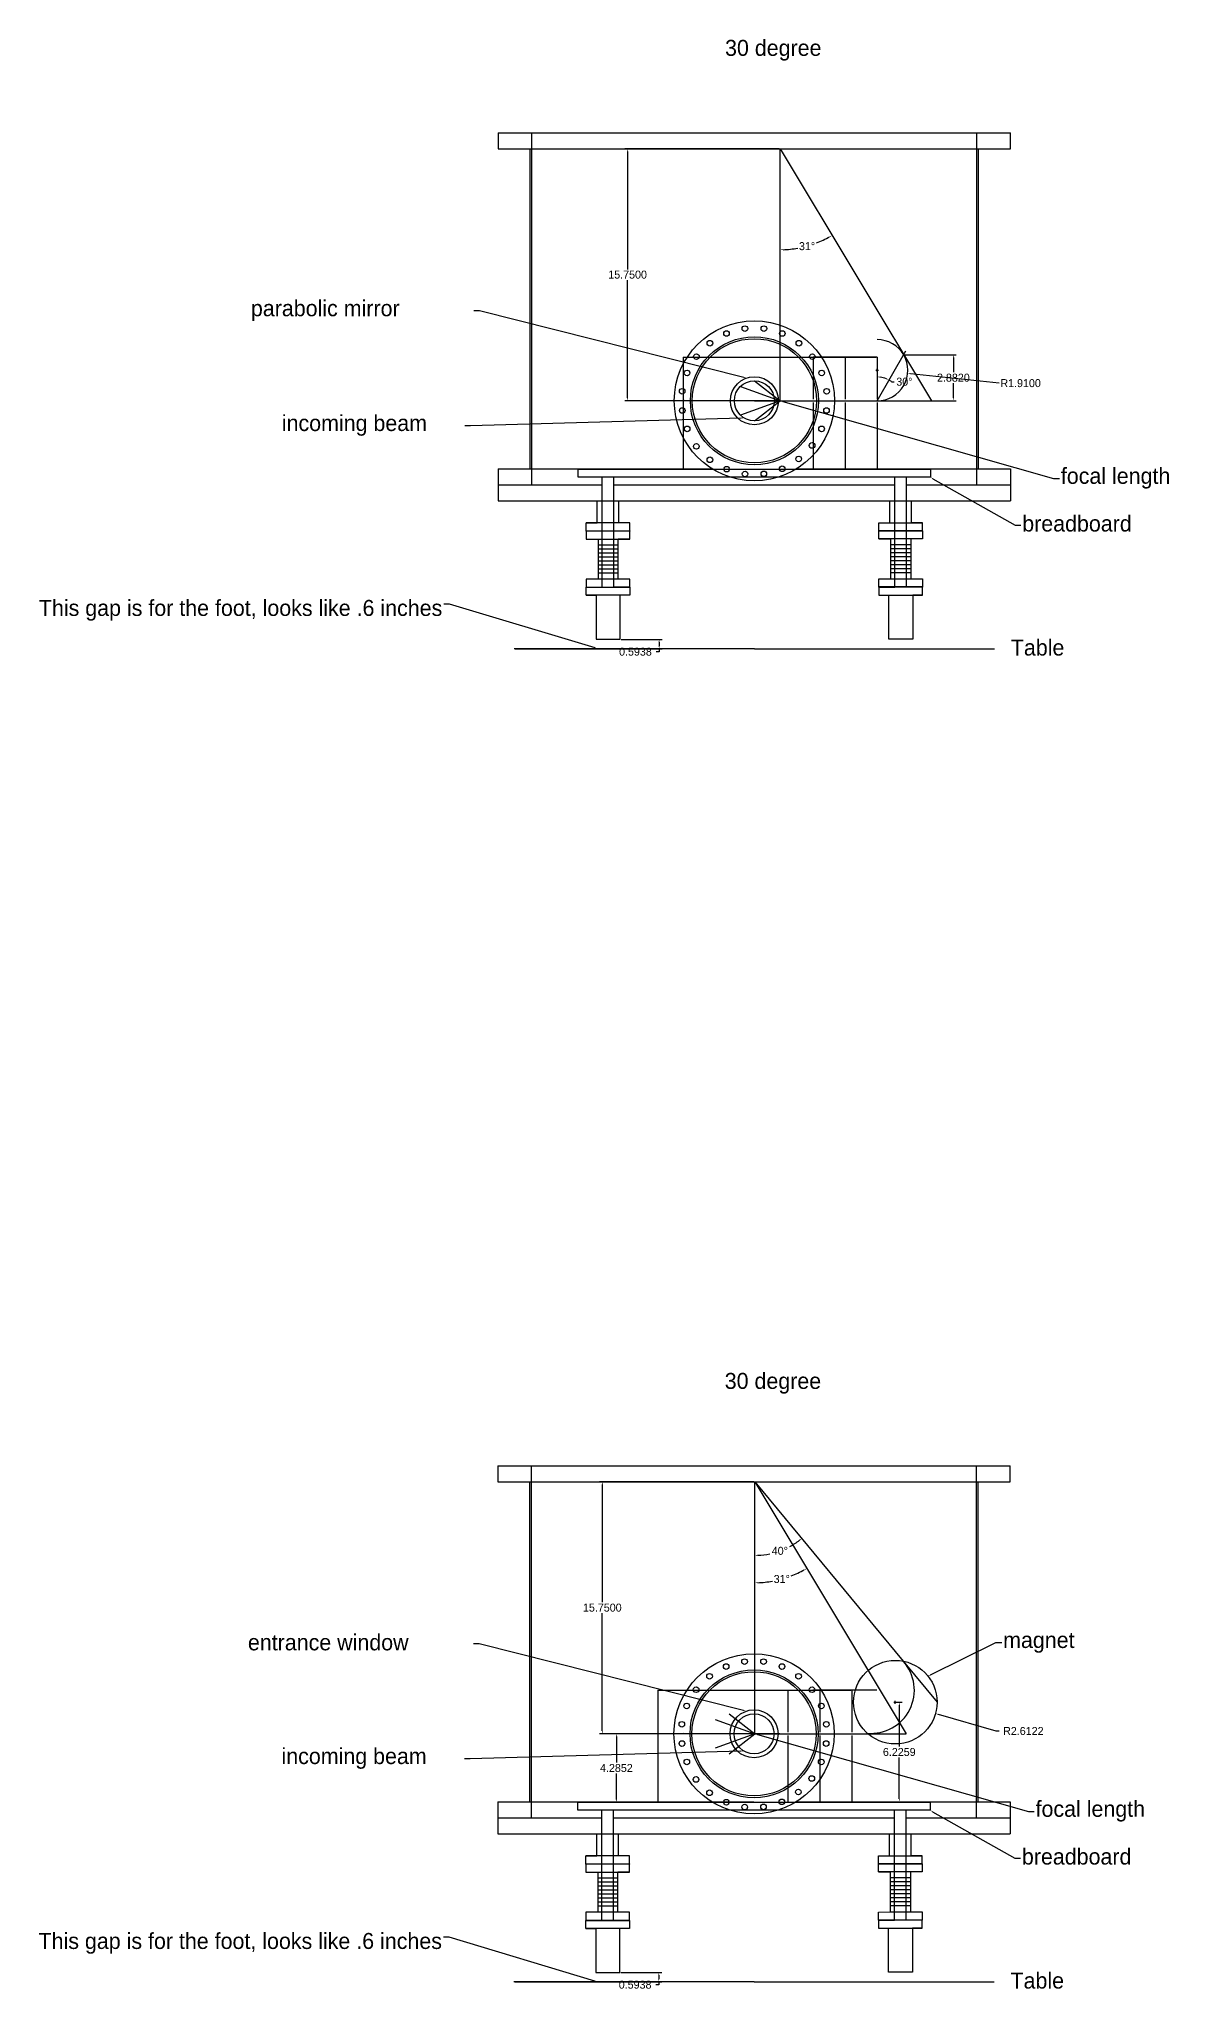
# Model space of a CAD drawing. Header units: inches. Extents: x -84 to 208, y -103 to 33.
# Drawn here: x 42.1 to 112.7, y -94.1 to 27.9 of the extents above; entities that cross this region are included whole.
import ezdxf
from ezdxf import colors
from ezdxf.entities.mleader import LeaderData, LeaderLine
from ezdxf.math import Vec2, Vec3

# ---------------------------------------------------------------- set-up
doc = ezdxf.new("R2010")
doc.units = ezdxf.units.IN
doc.header["$MEASUREMENT"] = 0
doc.dimstyles.get("Standard").update_dxf_attribs({"dimtxt": 0.5, "dimasz": 0.18, "dimexe": 0.18, "dimexo": 0.0625, "dimgap": 0.09, "dimtad": 0, "dimtih": 1, "dimtoh": 1, "dimdec": 4, "dimzin": 0, "dimdsep": 46, "dimtxsty": 'Standard', "dimcen": 0.09, "dimadec": 0, "dimazin": 0, "dimtfac": 1, "dimtdec": 4, "dimtofl": 0, "dimtmove": 0, "dimatfit": 3, "dimfxl": 1, "dimtolj": 1, "dimtzin": 0, "dimarcsym": 0})

# ---------------------------------------------------------------- blocks, each defined once
blk = doc.blocks.new('*D4')
at = {"color": 0, "lineweight": -2, "transparency": 16777216}
for p, q in [((78.46, -9.66), (81.01, -9.66)), ((71.84, -10.25), (81.01, -10.25)), ((80.83, -10.43), (80.65, -10.43)), ((80.83, -9.84), (80.83, -10.07)), ((80.83, -10.25), (80.83, -10.43))]:
    blk.add_line(p, q, dxfattribs=at)
at = {"color": 0, "transparency": 16777216}
for points in [[(80.8, -9.84), (80.86, -9.84), (80.83, -9.66)], [(80.8, -10.07), (80.86, -10.07), (80.83, -10.25)]]:
    blk.add_solid(points, dxfattribs=at)
at = {"layer": 'Defpoints', "color": 0, "transparency": 16777216}
for p in [(78.39, -9.66), (71.78, -10.25), (80.83, -10.25)]:
    blk.add_point(p, dxfattribs=at)
at = {"color": 0, "transparency": 16777216, "insert": (79.35, -10.43), "char_height": 0.5, "attachment_point": 5}
blk.add_mtext('\\A1;0.5938', dxfattribs=at)
blk = doc.blocks.new('*D5')
at = {"color": 0, "lineweight": -2, "transparency": 16777216}
for start, end in [(271.6334, 279.9823), (291.1139, 299.3125)]:
    blk.add_arc((88.39, 21), 6.31, start, end, dxfattribs=at)
at = {"color": 0, "transparency": 16777216}
for points in [[(88.57, 14.66), (88.57, 14.72), (88.39, 14.69)], [(91.47, 15.52), (91.5, 15.47), (91.64, 15.58)]]:
    blk.add_solid(points, dxfattribs=at)
at = {"layer": 'Defpoints', "color": 0, "transparency": 16777216}
for p in [(88.39, 21), (88.39, 21), (89.52, 14.79), (88.39, 5.25), (97.83, 5.25)]:
    blk.add_point(p, dxfattribs=at)
at = {"color": 0, "transparency": 16777216, "insert": (90.07, 14.91), "char_height": 0.5, "attachment_point": 5}
blk.add_mtext('\\A1;31°', dxfattribs=at)
blk = doc.blocks.new('*D6')
at = {"color": 0, "lineweight": -2, "transparency": 16777216}
for p, q in [((94.36, 7.16), (94.54, 7.16)), ((94.45, 7.07), (94.45, 7.25)), ((102.07, 6.35), (96.53, 6.94))]:
    blk.add_line(p, q, dxfattribs=at)
at = {"color": 0, "transparency": 16777216}
blk.add_solid([(96.54, 6.97), (96.53, 6.91), (96.35, 6.96)], dxfattribs=at)
at = {"layer": 'Defpoints', "color": 0, "transparency": 16777216}
for p in [(94.45, 7.16), (96.35, 6.96)]:
    blk.add_point(p, dxfattribs=at)
at = {"color": 0, "transparency": 16777216, "insert": (103.41, 6.35), "char_height": 0.5, "attachment_point": 5}
blk.add_mtext('\\A1;R1.9100', dxfattribs=at)
blk = doc.blocks.new('*D7')
at = {"color": 0, "lineweight": -2, "transparency": 16777216}
blk.add_line((95.34, 6.44), (95.52, 6.44), dxfattribs=at)
for start, end in [(67.2186, 83.0898), (53.3981, 60.3083)]:
    blk.add_arc((94.45, 5.25), 1.49, start, end, dxfattribs=at)
at = {"color": 0, "transparency": 16777216}
for points in [[(94.63, 6.7), (94.63, 6.76), (94.45, 6.74)], [(95.04, 6.65), (95.02, 6.6), (95.19, 6.54)]]:
    blk.add_solid(points, dxfattribs=at)
at = {"layer": 'Defpoints', "color": 0, "transparency": 16777216}
for p in [(94.45, 7.98), (96.24, 8.37), (94.71, 6.72), (94.45, 5.35), (94.45, 5.25)]:
    blk.add_point(p, dxfattribs=at)
at = {"color": 0, "transparency": 16777216, "insert": (96.15, 6.44), "char_height": 0.5, "attachment_point": 5}
blk.add_mtext('\\A1;30°', dxfattribs=at)
blk = doc.blocks.new('*D8')
at = {"color": 0, "lineweight": -2, "transparency": 16777216}
for p, q in [((88.33, 21), (78.68, 21)), ((78.86, 20.82), (78.86, 13.46)), ((78.86, 5.43), (78.86, 12.79)), ((88.33, 5.25), (78.68, 5.25))]:
    blk.add_line(p, q, dxfattribs=at)
at = {"color": 0, "transparency": 16777216}
for points in [[(78.83, 20.82), (78.89, 20.82), (78.86, 21)], [(78.83, 5.43), (78.89, 5.43), (78.86, 5.25)]]:
    blk.add_solid(points, dxfattribs=at)
at = {"layer": 'Defpoints', "color": 0, "transparency": 16777216}
for p in [(88.39, 21), (78.86, 5.25), (88.39, 5.25)]:
    blk.add_point(p, dxfattribs=at)
at = {"color": 0, "transparency": 16777216, "insert": (78.86, 13.13), "char_height": 0.5, "attachment_point": 5}
blk.add_mtext('\\A1;15.7500', dxfattribs=at)
blk = doc.blocks.new('*D9')
at = {"color": 0, "lineweight": -2, "transparency": 16777216}
for p, q in [((96.16, 8.13), (99.39, 8.13)), ((99.21, 7.95), (99.21, 7.03)), ((99.21, 5.43), (99.21, 6.35)), ((96.16, 5.25), (99.39, 5.25))]:
    blk.add_line(p, q, dxfattribs=at)
at = {"color": 0, "transparency": 16777216}
for points in [[(99.18, 7.95), (99.24, 7.95), (99.21, 8.13)], [(99.18, 5.43), (99.24, 5.43), (99.21, 5.25)]]:
    blk.add_solid(points, dxfattribs=at)
at = {"layer": 'Defpoints', "color": 0, "transparency": 16777216}
for p in [(96.1, 8.13), (96.1, 5.25), (99.21, 5.25)]:
    blk.add_point(p, dxfattribs=at)
at = {"color": 0, "transparency": 16777216, "insert": (99.21, 6.69), "char_height": 0.5, "attachment_point": 5}
blk.add_mtext('\\A1;2.8820', dxfattribs=at)
blk = doc.blocks.new('*D18')
at = {"color": 0, "lineweight": -2, "transparency": 16777216}
for p, q in [((71.82, -93.55), (80.99, -93.55)), ((78.44, -92.96), (80.99, -92.96)), ((80.81, -93.73), (80.63, -93.73)), ((80.81, -93.14), (80.81, -93.37)), ((80.81, -93.55), (80.81, -93.73))]:
    blk.add_line(p, q, dxfattribs=at)
at = {"color": 0, "transparency": 16777216}
for points in [[(80.78, -93.14), (80.84, -93.14), (80.81, -92.96)], [(80.78, -93.37), (80.84, -93.37), (80.81, -93.55)]]:
    blk.add_solid(points, dxfattribs=at)
at = {"layer": 'Defpoints', "color": 0, "transparency": 16777216}
for p in [(71.76, -93.55), (78.37, -92.96), (80.81, -93.55)]:
    blk.add_point(p, dxfattribs=at)
at = {"color": 0, "transparency": 16777216, "insert": (79.33, -93.73), "char_height": 0.5, "attachment_point": 5}
blk.add_mtext('\\A1;0.5938', dxfattribs=at)
blk = doc.blocks.new('*D19')
at = {"color": 0, "lineweight": -2, "transparency": 16777216}
for start, end in [(291.1139, 299.3125), (271.6334, 279.9823)]:
    blk.add_arc((86.81, -62.3), 6.31, start, end, dxfattribs=at)
at = {"color": 0, "transparency": 16777216}
for points in [[(89.89, -67.78), (89.92, -67.83), (90.06, -67.71)], [(86.99, -68.64), (86.99, -68.58), (86.81, -68.61)]]:
    blk.add_solid(points, dxfattribs=at)
at = {"layer": 'Defpoints', "color": 0, "transparency": 16777216}
for p in [(86.81, -62.3), (86.81, -62.3), (87.94, -68.51), (86.81, -78.05), (96.25, -78.05)]:
    blk.add_point(p, dxfattribs=at)
at = {"color": 0, "transparency": 16777216, "insert": (88.49, -68.38), "char_height": 0.5, "attachment_point": 5}
blk.add_mtext('\\A1;31°', dxfattribs=at)
blk = doc.blocks.new('*D20')
at = {"color": 0, "lineweight": -2, "transparency": 16777216}
for p, q in [((86.75, -62.3), (77.1, -62.3)), ((77.28, -62.48), (77.28, -69.83)), ((77.28, -77.87), (77.28, -70.51)), ((86.75, -78.05), (77.1, -78.05))]:
    blk.add_line(p, q, dxfattribs=at)
at = {"color": 0, "transparency": 16777216}
for points in [[(77.25, -62.48), (77.31, -62.48), (77.28, -62.3)], [(77.25, -77.87), (77.31, -77.87), (77.28, -78.05)]]:
    blk.add_solid(points, dxfattribs=at)
at = {"layer": 'Defpoints', "color": 0, "transparency": 16777216}
for p in [(86.81, -62.3), (77.28, -78.05), (86.81, -78.05)]:
    blk.add_point(p, dxfattribs=at)
at = {"color": 0, "transparency": 16777216, "insert": (77.28, -70.17), "char_height": 0.5, "attachment_point": 5}
blk.add_mtext('\\A1;15.7500', dxfattribs=at)
blk = doc.blocks.new('*D30')
at = {"color": 0, "lineweight": -2, "transparency": 16777216}
for start, end in [(272.2439, 281.6018), (298.4218, 307.3312)]:
    blk.add_arc((86.81, -62.3), 4.6, start, end, dxfattribs=at)
at = {"color": 0, "transparency": 16777216}
for points in [[(86.99, -66.92), (86.99, -66.86), (86.81, -66.9)], [(89.58, -65.93), (89.62, -65.98), (89.74, -65.84)]]:
    blk.add_solid(points, dxfattribs=at)
at = {"layer": 'Defpoints', "color": 0, "transparency": 16777216}
for p in [(86.81, -62.3), (86.81, -62.3), (87.86, -66.77), (96.08, -73.51), (86.81, -78.05)]:
    blk.add_point(p, dxfattribs=at)
at = {"color": 0, "transparency": 16777216, "insert": (88.37, -66.62), "char_height": 0.5, "attachment_point": 5}
blk.add_mtext('\\A1;40°', dxfattribs=at)
blk = doc.blocks.new('*D31')
at = {"color": 0, "lineweight": -2, "transparency": 16777216}
for p, q in [((95.49, -76.08), (95.67, -76.08)), ((95.58, -76.17), (95.58, -75.99)), ((101.89, -77.88), (98.27, -76.84)), ((102.07, -77.88), (101.89, -77.88))]:
    blk.add_line(p, q, dxfattribs=at)
at = {"color": 0, "transparency": 16777216}
blk.add_solid([(98.28, -76.81), (98.26, -76.87), (98.09, -76.79)], dxfattribs=at)
at = {"layer": 'Defpoints', "color": 0, "transparency": 16777216}
for p in [(95.58, -76.08), (98.09, -76.79)]:
    blk.add_point(p, dxfattribs=at)
at = {"color": 0, "transparency": 16777216, "insert": (103.58, -77.88), "char_height": 0.5, "attachment_point": 5}
blk.add_mtext('\\A1;R2.6122', dxfattribs=at)
blk = doc.blocks.new('*D32')
at = {"color": 0, "lineweight": -2, "transparency": 16777216}
for p, q in [((95.64, -76.08), (96.01, -76.08)), ((95.83, -76.26), (95.83, -78.85)), ((95.83, -82.12), (95.83, -79.53)), ((95.64, -82.3), (96.01, -82.3))]:
    blk.add_line(p, q, dxfattribs=at)
at = {"color": 0, "transparency": 16777216}
for points in [[(95.8, -76.26), (95.86, -76.26), (95.83, -76.08)], [(95.8, -82.12), (95.86, -82.12), (95.83, -82.3)]]:
    blk.add_solid(points, dxfattribs=at)
at = {"layer": 'Defpoints', "color": 0, "transparency": 16777216}
for p in [(95.58, -76.08), (95.58, -82.3), (95.83, -82.3)]:
    blk.add_point(p, dxfattribs=at)
at = {"color": 0, "transparency": 16777216, "insert": (95.83, -79.19), "char_height": 0.5, "attachment_point": 5}
blk.add_mtext('\\A1;6.2259', dxfattribs=at)
blk = doc.blocks.new('*D33')
at = {"color": 0, "lineweight": -2, "transparency": 16777216}
for p, q in [((86.75, -78.05), (77.98, -78.05)), ((78.16, -78.23), (78.16, -79.85)), ((78.16, -82.15), (78.16, -80.53)), ((86.74, -82.33), (77.98, -82.33))]:
    blk.add_line(p, q, dxfattribs=at)
at = {"color": 0, "transparency": 16777216}
for points in [[(78.13, -78.23), (78.19, -78.23), (78.16, -78.05)], [(78.13, -82.15), (78.19, -82.15), (78.16, -82.33)]]:
    blk.add_solid(points, dxfattribs=at)
at = {"layer": 'Defpoints', "color": 0, "transparency": 16777216}
for p in [(86.81, -78.05), (78.16, -82.33), (86.8, -82.33)]:
    blk.add_point(p, dxfattribs=at)
at = {"color": 0, "transparency": 16777216, "insert": (78.16, -80.19), "char_height": 0.5, "attachment_point": 5}
blk.add_mtext('\\A1;4.2852', dxfattribs=at)

msp = doc.modelspace()

# ---------------------------------------------------------------- linework, layer by layer
for p, q in [((70.77944, 22), (70.77944, 21)), ((70.77944, 22), (102.77944, 22)), ((70.77944, 22), (102.77944, 22)), ((72.87944, 0), (72.87944, 22)), ((100.67944, 0), (100.67944, 22)), ((102.77944, 21), (102.77944, 22)), ((70.77944, 21), (102.77944, 21)), ((72.77944, 1), (72.77944, 21)), ((88.38944, 5.25), (88.38944, 21)), ((88.38944, 21), (97.83277, 5.25)), ((100.77944, 1), (100.77944, 21)), ((82.32694, 7.97974), (88.32694, 7.97974)), ((82.32694, 7.97974), (82.32694, 0.96874)), ((88.38944, 7.97974), (94.38944, 7.97974)), ((92.45194, 7.97974), (90.45194, 7.97974)), ((90.45194, 7.97974), (90.45194, 5.35)), ((94.45194, 7.97974), (92.45194, 7.97974)), ((92.45194, 7.97974), (92.45194, 5.35)), ((94.45194, 7.97974), (94.45194, 5.35)), ((94.45275, 7.35057), (94.45275, 6.30057)), ((94.45438, 5.25), (96.23533, 8.3734)), ((85.90485, 6.14308), (88.38944, 5.25)), ((86.77944, 6.5), (88.38944, 5.25)), ((88.38944, 5.25), (82.38945, 5.2612)), ((88.38944, 5.25), (85.91815, 4.34408)), ((86.77944, 5.25), (88.38944, 5.25)), ((86.77944, 4), (88.38944, 5.25)), ((88.38944, 5.25), (97.83277, 5.25)), ((90.45194, 5.15), (90.45194, 0.96875)), ((92.45194, 5.15), (92.45194, 0.96875)), ((94.45194, 5.15), (94.45194, 0.96874)), ((70.77944, 1), (84.14553, 1)), ((70.77944, 1), (70.77944, 0)), ((70.77944, 0), (77.27944, 0)), ((70.77944, 0), (77.27944, 0)), ((70.77944, 0), (70.77944, -1)), ((72.87944, 0), (75.77944, 0)), ((75.77944, 0.46875), (75.77944, 0.96875)), ((75.77944, 0.96875), (97.77944, 0.96875)), ((77.27944, 0.46875), (75.77944, 0.46875)), ((75.77944, 0), (77.27944, 0)), ((77.27944, -6.40625), (77.27944, 0.46875)), ((78.00944, 0.46875), (77.27944, 0.46875)), ((78.00944, -6.40625), (78.00944, 0.46875)), ((97.77944, 0.46875), (78.00944, 0.46875)), ((78.00944, 0), (95.55309, 0)), ((78.00944, 0), (95.55309, 0)), ((89.41335, 1), (102.77944, 1)), ((95.55753, -6.40016), (95.55276, 0.47484)), ((96.28753, -6.39965), (96.28276, 0.47535)), ((96.28309, 0), (102.77944, 0)), ((96.28309, 0), (102.77944, 0)), ((97.77944, 0.96875), (97.77944, 0.46875)), ((102.77944, 1), (102.77944, 0)), ((102.77944, 0), (102.77944, -1)), ((70.77944, -1), (102.77944, -1)), ((76.96694, -2.375), (76.96694, -1)), ((78.32194, -2.375), (78.32194, -1)), ((95.24223, -2.36912), (95.24128, -0.99413)), ((96.59723, -2.36818), (96.59628, -0.99318)), ((79.00944, -2.375), (76.27944, -2.375)), ((76.27944, -2.375), (76.96694, -2.375)), ((76.27944, -2.875), (76.27944, -2.375)), ((79.00944, -2.375), (78.32194, -2.375)), ((79.00944, -2.875), (79.00944, -2.375)), ((94.55473, -2.3696), (97.28473, -2.36771)), ((94.55473, -2.3696), (95.24223, -2.36912)), ((94.55508, -2.8696), (94.55473, -2.3696)), ((97.28473, -2.36771), (96.59723, -2.36818)), ((97.28508, -2.86771), (97.28473, -2.36771)), ((76.27944, -2.875), (79.00944, -2.875)), ((76.27944, -2.89062), (76.27944, -2.875)), ((79.00944, -2.89062), (76.27944, -2.89062)), ((76.27944, -2.89062), (76.27944, -3.39062)), ((76.27944, -3.39062), (79.00944, -3.39062)), ((76.27944, -3.39062), (77.01944, -3.39062)), ((77.01944, -3.39062), (77.01944, -5.89062)), ((79.00944, -3.39062), (78.26944, -3.39062)), ((78.26944, -5.89062), (78.26944, -3.39062)), ((79.00944, -2.875), (79.00944, -2.89062)), ((79.00944, -3.39062), (79.00944, -2.89062)), ((97.28508, -2.86771), (94.55508, -2.8696)), ((94.55508, -2.8696), (94.55509, -2.88523)), ((94.55509, -2.88523), (97.28509, -2.88333)), ((94.55544, -3.38523), (94.55509, -2.88523)), ((97.28544, -3.38333), (94.55544, -3.38523)), ((94.55544, -3.38523), (95.29544, -3.38471)), ((95.29717, -5.88471), (95.29544, -3.38471)), ((97.28544, -3.38333), (96.54544, -3.38385)), ((96.54544, -3.38385), (96.54717, -5.88384)), ((97.28509, -2.88333), (97.28508, -2.86771)), ((97.28509, -2.88333), (97.28544, -3.38333)), ((77.01944, -3.75231), (78.26944, -3.75231)), ((77.01944, -3.75231), (78.26944, -3.75231)), ((77.01944, -4.00231), (78.26944, -4.00231)), ((77.01944, -4.25231), (78.26944, -4.25231)), ((77.01944, -4.50231), (78.26944, -4.50231)), ((77.01944, -4.75231), (78.26944, -4.75231)), ((96.54569, -3.74553), (95.29569, -3.7464)), ((96.54569, -3.74553), (95.29569, -3.7464)), ((96.54586, -3.99553), (95.29586, -3.9964)), ((96.54604, -4.24553), (95.29604, -4.2464)), ((96.54621, -4.49553), (95.29621, -4.4964)), ((96.54638, -4.74553), (95.29638, -4.7464)), ((77.01944, -5.89062), (76.27944, -5.89062)), ((76.27944, -5.89062), (76.27944, -6.39062)), ((77.01944, -5.00231), (78.26944, -5.00231)), ((77.01944, -5.00231), (78.26944, -5.00231)), ((77.01944, -5.25231), (78.26944, -5.25231)), ((77.01944, -5.25231), (78.26944, -5.25231)), ((77.01944, -5.50231), (78.26944, -5.50231)), ((78.26944, -5.89062), (77.01944, -5.89062)), ((79.00944, -5.89062), (78.26944, -5.89062)), ((79.00944, -6.39062), (79.00944, -5.89062)), ((94.55717, -5.88523), (95.29717, -5.88471)), ((94.55752, -6.38523), (94.55717, -5.88523)), ((96.54656, -4.99553), (95.29656, -4.9964)), ((96.54656, -4.99553), (95.29656, -4.9964)), ((96.54673, -5.24553), (95.29673, -5.2464)), ((96.54673, -5.24553), (95.29673, -5.2464)), ((96.5469, -5.49553), (95.2969, -5.4964)), ((95.29717, -5.88471), (96.54717, -5.88384)), ((96.54717, -5.88384), (97.28717, -5.88333)), ((97.28717, -5.88333), (97.28752, -6.38333)), ((76.27944, -6.39062), (79.00944, -6.39062)), ((76.27944, -6.39062), (76.27944, -6.40625)), ((76.27944, -6.40625), (79.00944, -6.40625)), ((76.27944, -6.90625), (76.27944, -6.40625)), ((76.27944, -6.40625), (77.27944, -6.40625)), ((79.00944, -6.90625), (76.27944, -6.90625)), ((76.27944, -6.90625), (76.89444, -6.90625)), ((76.89444, -6.90625), (76.89444, -9.65625)), ((79.00944, -6.40625), (78.00944, -6.40625)), ((79.00944, -6.90625), (78.39444, -6.90625)), ((78.39444, -9.65625), (78.39444, -6.90625)), ((79.00944, -6.40625), (79.00944, -6.39062)), ((79.00944, -6.40625), (79.00944, -6.90625)), ((97.28752, -6.38333), (94.55752, -6.38523)), ((94.55753, -6.40085), (94.55752, -6.38523)), ((97.28753, -6.39896), (94.55753, -6.40085)), ((94.55753, -6.40085), (95.55753, -6.40016)), ((94.55753, -6.40085), (94.55788, -6.90085)), ((94.55788, -6.90085), (97.28788, -6.89896)), ((94.55788, -6.90085), (95.17288, -6.90042)), ((95.17479, -9.65042), (95.17288, -6.90042)), ((97.28753, -6.39896), (96.28753, -6.39965)), ((97.28788, -6.89896), (96.67288, -6.89938)), ((96.67288, -6.89938), (96.67479, -9.64938)), ((97.28752, -6.38333), (97.28753, -6.39896)), ((97.28788, -6.89896), (97.28753, -6.39896)), ((76.89444, -9.65625), (78.39444, -9.65625)), ((96.67479, -9.64938), (95.17479, -9.65042)), ((86.77944, -10.25), (71.77944, -10.25)), ((86.77944, -10.25), (101.77944, -10.25)), ((70.75868, -61.30174), (70.75868, -62.30174)), ((70.75868, -61.30174), (102.75868, -61.30174)), ((70.75868, -61.30174), (102.75868, -61.30174)), ((72.85868, -83.30174), (72.85868, -61.30174)), ((100.65868, -83.30174), (100.65868, -61.30174)), ((102.75868, -62.30174), (102.75868, -61.30174)), ((70.75868, -62.30174), (102.75868, -62.30174)), ((72.75868, -82.30174), (72.75868, -62.30174)), ((86.80923, -78.04776), (86.80923, -62.29776)), ((86.80923, -62.29776), (96.25256, -78.04776)), ((86.81162, -62.30174), (96.0764, -73.51085)), ((100.75868, -82.30174), (100.75868, -62.30174)), ((96.0764, -73.51085), (98.19435, -76.07328)), ((80.74673, -75.31802), (86.74673, -75.31802)), ((80.74673, -75.31802), (80.74673, -82.32902)), ((86.80923, -75.31802), (92.80923, -75.31802)), ((88.87173, -75.31802), (88.87173, -77.94776)), ((92.43118, -75.322), (90.43118, -75.322)), ((90.87173, -75.31802), (90.87173, -77.94776)), ((94.43118, -75.322), (92.43118, -75.322)), ((92.87173, -75.31802), (92.87173, -77.94776)), ((85.19923, -76.79776), (86.80923, -78.04776)), ((92.87254, -75.94719), (92.87254, -76.99719)), ((84.32464, -77.15468), (86.80923, -78.04776)), ((88.36868, -78.05174), (82.3687, -78.04054)), ((86.80923, -78.04776), (84.33794, -78.95368)), ((85.19923, -79.29776), (86.80923, -78.04776)), ((86.75868, -78.05174), (88.36868, -78.05174)), ((86.80923, -78.04776), (96.25256, -78.04776)), ((88.87173, -78.14776), (88.87173, -82.32901)), ((90.87173, -78.14776), (90.87173, -82.32901)), ((92.87173, -78.14776), (92.87173, -82.32902)), ((70.75868, -82.30174), (84.12477, -82.30174)), ((70.75868, -82.30174), (70.75868, -83.30174)), ((75.75868, -82.83299), (75.75868, -82.33299)), ((75.75868, -82.33299), (97.75868, -82.33299)), ((77.25868, -82.83299), (75.75868, -82.83299)), ((77.25868, -89.70799), (77.25868, -82.83299)), ((77.98868, -82.83299), (77.25868, -82.83299)), ((77.98868, -89.70799), (77.98868, -82.83299)), ((97.75868, -82.83299), (77.98868, -82.83299)), ((89.3926, -82.30174), (102.75868, -82.30174)), ((95.53678, -89.7019), (95.532, -82.8269)), ((96.26678, -89.70139), (96.262, -82.82639)), ((97.75868, -82.33299), (97.75868, -82.83299)), ((102.75868, -82.30174), (102.75868, -83.30174)), ((70.75868, -83.30174), (77.25868, -83.30174)), ((70.75868, -83.30174), (77.25868, -83.30174)), ((70.75868, -83.30174), (70.75868, -84.30174)), ((72.85868, -83.30174), (75.75868, -83.30174)), ((75.75868, -83.30174), (77.25868, -83.30174)), ((77.98868, -83.30174), (95.53233, -83.30174)), ((77.98868, -83.30174), (95.53233, -83.30174)), ((96.26233, -83.30174), (102.75868, -83.30174)), ((96.26233, -83.30174), (102.75868, -83.30174)), ((102.75868, -83.30174), (102.75868, -84.30174)), ((70.75868, -84.30174), (102.75868, -84.30174)), ((76.94618, -85.67674), (76.94618, -84.30174)), ((78.30118, -85.67674), (78.30118, -84.30174)), ((95.22148, -85.67087), (95.22052, -84.29587)), ((96.57648, -85.66993), (96.57552, -84.29493)), ((78.98868, -85.67674), (76.25868, -85.67674)), ((76.25868, -85.67674), (76.94618, -85.67674)), ((76.25868, -86.17674), (76.25868, -85.67674)), ((76.25868, -86.17674), (78.98868, -86.17674)), ((76.25868, -86.19237), (76.25868, -86.17674)), ((78.98868, -86.19237), (76.25868, -86.19237)), ((76.25868, -86.19237), (76.25868, -86.69237)), ((78.98868, -85.67674), (78.30118, -85.67674)), ((78.98868, -86.17674), (78.98868, -85.67674)), ((78.98868, -86.17674), (78.98868, -86.19237)), ((78.98868, -86.69237), (78.98868, -86.19237)), ((94.53398, -85.67134), (97.26398, -85.66945)), ((94.53398, -85.67134), (95.22148, -85.67087)), ((94.53433, -86.17134), (94.53398, -85.67134)), ((97.26432, -86.16945), (94.53433, -86.17134)), ((94.53433, -86.17134), (94.53434, -86.18697)), ((94.53434, -86.18697), (97.26434, -86.18507)), ((94.53468, -86.68697), (94.53434, -86.18697)), ((97.26398, -85.66945), (96.57648, -85.66993)), ((97.26432, -86.16945), (97.26398, -85.66945)), ((97.26434, -86.18507), (97.26432, -86.16945)), ((97.26434, -86.18507), (97.26468, -86.68507)), ((76.25868, -86.69237), (78.98868, -86.69237)), ((76.25868, -86.69237), (76.99868, -86.69237)), ((76.99868, -86.69237), (76.99868, -89.19237)), ((76.99868, -87.05405), (78.24868, -87.05405)), ((76.99868, -87.05405), (78.24868, -87.05405)), ((76.99868, -87.30405), (78.24868, -87.30405)), ((76.99868, -87.55405), (78.24868, -87.55405)), ((78.98868, -86.69237), (78.24868, -86.69237)), ((78.24868, -89.19237), (78.24868, -86.69237)), ((97.26468, -86.68507), (94.53468, -86.68697)), ((94.53468, -86.68697), (95.27468, -86.68645)), ((95.27642, -89.18645), (95.27468, -86.68645)), ((96.52493, -87.04727), (95.27493, -87.04814)), ((96.52493, -87.04727), (95.27493, -87.04814)), ((96.52511, -87.29727), (95.27511, -87.29814)), ((96.52528, -87.54727), (95.27528, -87.54814)), ((97.26468, -86.68507), (96.52468, -86.68559)), ((96.52468, -86.68559), (96.52642, -89.18559)), ((76.99868, -87.80405), (78.24868, -87.80405)), ((76.99868, -88.05405), (78.24868, -88.05405)), ((76.99868, -88.30405), (78.24868, -88.30405)), ((76.99868, -88.30405), (78.24868, -88.30405)), ((76.99868, -88.55405), (78.24868, -88.55405)), ((76.99868, -88.55405), (78.24868, -88.55405)), ((76.99868, -88.80405), (78.24868, -88.80405)), ((96.52545, -87.79727), (95.27546, -87.79814)), ((96.52563, -88.04727), (95.27563, -88.04814)), ((96.5258, -88.29727), (95.2758, -88.29814)), ((96.5258, -88.29727), (95.2758, -88.29814)), ((96.52598, -88.54727), (95.27598, -88.54814)), ((96.52598, -88.54727), (95.27598, -88.54814)), ((96.52615, -88.79727), (95.27615, -88.79814)), ((76.99868, -89.19237), (76.25868, -89.19237)), ((76.25868, -89.19237), (76.25868, -89.69237)), ((76.25868, -89.69237), (78.98868, -89.69237)), ((76.25868, -89.69237), (76.25868, -89.70799)), ((76.25868, -89.70799), (78.98868, -89.70799)), ((76.25868, -90.20799), (76.25868, -89.70799)), ((76.25868, -89.70799), (77.25868, -89.70799)), ((78.98868, -90.20799), (76.25868, -90.20799)), ((76.25868, -90.20799), (76.87368, -90.20799)), ((76.87368, -90.20799), (76.87368, -92.95799)), ((78.24868, -89.19237), (76.99868, -89.19237)), ((78.98868, -89.70799), (77.98868, -89.70799)), ((78.98868, -89.19237), (78.24868, -89.19237)), ((78.98868, -90.20799), (78.37368, -90.20799)), ((78.37368, -92.95799), (78.37368, -90.20799)), ((78.98868, -89.69237), (78.98868, -89.19237)), ((78.98868, -89.70799), (78.98868, -89.69237)), ((78.98868, -89.70799), (78.98868, -90.20799)), ((94.53642, -89.18697), (95.27642, -89.18645)), ((94.53677, -89.68697), (94.53642, -89.18697)), ((97.26677, -89.68507), (94.53677, -89.68697)), ((94.53678, -89.70259), (94.53677, -89.68697)), ((97.26678, -89.7007), (94.53678, -89.70259)), ((94.53678, -89.70259), (95.53678, -89.7019)), ((94.53678, -89.70259), (94.53712, -90.20259)), ((94.53712, -90.20259), (97.26712, -90.2007)), ((94.53712, -90.20259), (95.15212, -90.20217)), ((95.15403, -92.95217), (95.15212, -90.20217)), ((95.27642, -89.18645), (96.52642, -89.18559)), ((97.26678, -89.7007), (96.26678, -89.70139)), ((96.52642, -89.18559), (97.26642, -89.18507)), ((97.26712, -90.2007), (96.65212, -90.20112)), ((96.65212, -90.20112), (96.65403, -92.95112)), ((97.26642, -89.18507), (97.26677, -89.68507)), ((97.26677, -89.68507), (97.26678, -89.7007)), ((97.26712, -90.2007), (97.26678, -89.7007)), ((86.75868, -93.55174), (71.75868, -93.55174)), ((76.87368, -92.95799), (78.37368, -92.95799)), ((86.75868, -93.55174), (101.75868, -93.55174)), ((96.65403, -92.95112), (95.15403, -92.95217))]:
    msp.add_line(p, q)
for centre, radius in [((86.77944, 5.25), 5), ((86.18555, 9.76107), 0.175), ((87.37333, 9.76107), 0.175), ((86.77944, 5.25), 4), ((86.77944, 5.25), 3.88), ((83.99913, 8.84682), 0.175), ((85.03823, 9.45365), 0.175), ((88.52065, 9.45365), 0.175), ((89.55975, 8.84682), 0.175), ((83.15924, 8.00692), 0.175), ((90.39964, 8.00692), 0.175), ((82.57579, 6.99121), 0.175), ((86.77944, 5.25), 1.5), ((86.77944, 5.25), 1.25), ((90.98309, 6.99121), 0.175), ((82.26837, 5.84389), 0.175), ((91.29051, 5.84389), 0.175), ((82.27435, 4.64059), 0.175), ((82.58177, 3.49327), 0.175), ((90.97711, 3.49327), 0.175), ((91.28453, 4.64059), 0.175), ((83.15435, 2.39886), 0.175), ((90.38408, 2.45843), 0.175), ((83.99964, 1.56441), 0.175), ((89.54962, 1.61314), 0.175), ((85.04855, 0.97469), 0.175), ((86.19783, 0.67467), 0.175), ((87.36914, 0.6848), 0.175), ((88.51445, 0.99961), 0.175), ((86.75868, -78.05174), 5), ((86.75868, -78.05174), 4), ((86.75868, -78.05174), 3.88), ((83.97838, -74.45493), 0.175), ((85.01748, -73.84809), 0.175), ((86.16479, -73.54067), 0.175), ((87.35258, -73.54067), 0.175), ((88.49989, -73.84809), 0.175), ((89.53899, -74.45493), 0.175), ((95.58218, -76.07584), 2.61217), ((83.13848, -75.29482), 0.175), ((90.37889, -75.29482), 0.175), ((82.55503, -76.31053), 0.175), ((86.75868, -78.05174), 1.5), ((86.75868, -78.05174), 1.25), ((90.96234, -76.31053), 0.175), ((82.24761, -77.45785), 0.175), ((91.26976, -77.45785), 0.175), ((82.2536, -78.66115), 0.175), ((91.26377, -78.66115), 0.175), ((82.56102, -79.80847), 0.175), ((90.95635, -79.80847), 0.175), ((83.1336, -80.90288), 0.175), ((83.97889, -81.73734), 0.175), ((89.52886, -81.6886), 0.175), ((90.36332, -80.84331), 0.175), ((85.0278, -82.32705), 0.175), ((86.17707, -82.62707), 0.175), ((87.34839, -82.61694), 0.175), ((88.4937, -82.30213), 0.175)]:
    msp.add_circle(centre, radius)
for centre, radius, start, end in [((94.45356, 7.16), 1.91, 269.9513639, 90.0486361), ((94.07042, -75.322), 2.70263, 264.9154551, 42.0782423)]:
    msp.add_arc(centre, radius, start, end)

# ---------------------------------------------------------------- texts
for s, p in [('30 degree', (84.94843, 26.80338)), ('Table', (102.79884, -10.67002)), ('30 degree', (84.92768, -56.49836)), ('Table', (102.77809, -93.97177))]:
    msp.add_text(s, height=1).set_placement(p)

# ---------------------------------------------------------------- dimensions: what is measured, and where the dimension line sits
for base, p1, p2, picture, middle in [((78.86094, 5.25), (88.38944, 21), (88.38944, 5.25), '*D8', (78.86094, 13.125)), ((99.212919, 5.25), (96.09771, 8.132046), (96.09771, 5.25), '*D9', (99.212919, 6.691023)), ((80.8321973465, -10.25), (78.3944392335, -9.65625), (71.7794392335, -10.25), '*D4', (79.3538640131, -10.43)), ((77.28073, -78.04776), (86.80923, -62.29776), (86.80923, -78.04776), '*D20', (77.28073, -70.17276)), ((95.8345, -82.30174), (95.58218, -76.07584), (95.58218, -82.30174), '*D32', (95.8345, -79.18879)), ((78.1611, -82.33299), (86.80923, -78.04776), (86.8041, -82.33299), '*D33', (78.1611, -80.19038)), ((80.8114429201, -93.5517416498), (78.3736848072, -92.9579916498), (71.7586848072, -93.5517416498), '*D18', (79.3331095868, -93.7317416498))]:
    dim = msp.add_linear_dim(base=base, p1=p1, p2=p2, angle=90, dimstyle='Standard')
    dim.commit()
    dim.dimension.update_dxf_attribs({"geometry": picture, "text_midpoint": middle})
for base, line1, line2, picture, middle in [((89.5201, 14.78779), ((88.38944, 21), (97.83277, 5.25)), ((88.38944, 5.25), (88.38944, 21)), '*D5', (90.07398, 14.91459)), ((94.70862, 6.71686), ((94.45194, 7.97974), (94.45194, 5.35)), ((94.45438, 5.25), (96.23533, 8.3734)), '*D7', (96.15402, 6.44459)), ((87.93989, -68.50997), ((86.80923, -62.29776), (96.25256, -78.04776)), ((86.80923, -78.04776), (86.80923, -62.29776)), '*D19', (88.49377, -68.38317)), ((87.85818, -66.77401), ((86.81162, -62.30174), (96.0764, -73.51085)), ((86.80923, -78.04776), (86.80923, -62.29776)), '*D30', (88.36528, -66.6239))]:
    dim = msp.add_angular_dim_2l(base=base, line1=line1, line2=line2, dimstyle='Standard')
    dim.commit()
    dim.dimension.update_dxf_attribs({"geometry": picture, "text_midpoint": middle})
for center, mpoint, picture, middle in [((94.45356, 7.16), (96.35293, 6.95877), '*D6', (102.07256, 6.35282)), ((95.58218, -76.07584), (98.09385, -76.79347), '*D31', (103.57903, -77.87879))]:
    dim = msp.add_radius_dim(center=center, mpoint=mpoint, dimstyle='Standard')
    dim.commit()
    dim.dimension.update_dxf_attribs({"geometry": picture, "text_midpoint": middle, "dimtype": 164})

# ---------------------------------------------------------------- leaders
ml = msp.add_multileader_mtext('Standard')
ml.set_content('parabolic mirror', color=256)
ml.set_leader_properties()
ml.build(insert=Vec2(0, 0))
ml.multileader.update_dxf_attribs({"dogleg_length": 0.36, "arrow_head_size": 0.18})
ctx = ml.context
ctx.base_point, ctx.char_height, ctx.arrow_head_size, ctx.landing_gap_size, ctx.plane_origin = Vec3(55.24154, 10.8661), 1, 0.18, 0.09, Vec3(86.29188, 6.66855)
notes = []
notes.append((ctx, [(0, (1, 1, 0), (69.61487, 10.8661), (-1, 0), 0.36, [(0, [(86.29188, 6.66855)], 0, [])])]))
ctx.mtext.insert, ctx.mtext.flow_direction = Vec3(55.33154, 11.53276), 5
ml = msp.add_multileader_mtext('Standard')
ml.set_content('focal length', color=256)
ml.set_leader_properties()
ml.build(insert=Vec2(0, 0))
ml.multileader.update_dxf_attribs({"dogleg_length": 0.36, "arrow_head_size": 0.18})
ctx = ml.context
ctx.base_point, ctx.char_height, ctx.arrow_head_size, ctx.landing_gap_size, ctx.plane_origin = Vec3(105.83316, 0.39256), 1, 0.18, 0.09, Vec3(88.38944, 5.25)
notes.append((ctx, [(0, (1, 1, 0), (105.47316, 0.39256), (1, 0), 0.36, [(0, [(88.38944, 5.25)], 0, [])])]))
ctx.mtext.insert, ctx.mtext.flow_direction = Vec3(105.92316, 1.05923), 5
ml = msp.add_multileader_mtext('Standard')
ml.set_content('incoming beam', color=256)
ml.set_leader_properties()
ml.build(insert=Vec2(0, 0))
ml.multileader.update_dxf_attribs({"dogleg_length": 0.36, "arrow_head_size": 0.18})
ctx = ml.context
ctx.base_point, ctx.char_height, ctx.arrow_head_size, ctx.landing_gap_size, ctx.plane_origin = Vec3(57.17234, 3.69277), 1, 0.18, 0.09, Vec3(86.13856, 4.17679)
notes.append((ctx, [(0, (1, 1, 0), (69.04567, 3.69277), (-1, 0), 0.36, [(0, [(86.13856, 4.17679)], 0, [])])]))
ctx.mtext.insert, ctx.mtext.flow_direction = Vec3(57.26234, 4.35944), 5
ml = msp.add_multileader_mtext('Standard')
ml.set_content('breadboard', color=256)
ml.set_leader_properties()
ml.build(insert=Vec2(0, 0))
ml.multileader.update_dxf_attribs({"dogleg_length": 0.36, "arrow_head_size": 0.18})
ctx = ml.context
ctx.base_point, ctx.char_height, ctx.arrow_head_size, ctx.landing_gap_size, ctx.plane_origin = Vec3(103.42089, -2.52028), 1, 0.18, 0.09, Vec3(97.77944, 0.46875)
notes.append((ctx, [(0, (1, 1, 0), (103.06089, -2.52028), (1, 0), 0.36, [(0, [(97.77944, 0.46875)], 0, [])])]))
ctx.mtext.insert, ctx.mtext.flow_direction = Vec3(103.51089, -1.92028), 5
ml = msp.add_multileader_mtext('Standard')
ml.set_content('{\\H5.5556x;This gap is for the foot, looks like .6 inches}', color=256)
ml.set_leader_properties()
ml.build(insert=Vec2(0, 0))
ml.multileader.update_dxf_attribs({"dogleg_length": 0.36, "arrow_head_size": 0.18})
ctx = ml.context
ctx.base_point, ctx.char_height, ctx.arrow_head_size, ctx.landing_gap_size, ctx.plane_origin = Vec3(26.36108, -7.45162), 0.18, 0.18, 0.09, Vec3(77.01634, -10.25)
ctx.text_align_type = 2
notes.append((ctx, [(0, (1, 1, 0), (67.73474, -7.45162), (-1, 0), 0.36, [(0, [(77.01634, -10.25)], 0, [])])]))
ctx.mtext.insert, ctx.mtext.alignment, ctx.mtext.flow_direction = Vec3(67.28474, -7.19496), 3, 5
ml = msp.add_multileader_mtext('Standard')
ml.set_content('entrance window', color=256)
ml.set_leader_properties()
ml.build(insert=Vec2(0, 0))
ml.multileader.update_dxf_attribs({"dogleg_length": 0.36, "arrow_head_size": 0.18})
ctx = ml.context
ctx.base_point, ctx.char_height, ctx.arrow_head_size, ctx.landing_gap_size, ctx.plane_origin = Vec3(55.05411, -72.43564), 1, 0.18, 0.09, Vec3(86.27112, -76.63319)
notes.append((ctx, [(0, (1, 1, 0), (69.59411, -72.43564), (-1, 0), 0.36, [(0, [(86.27112, -76.63319)], 0, [])])]))
ctx.mtext.insert, ctx.mtext.flow_direction = Vec3(55.14411, -71.83564), 5
ml = msp.add_multileader_mtext('Standard')
ml.set_content('magnet', color=256)
ml.set_leader_properties()
ml.build(insert=Vec2(0, 0))
ml.multileader.update_dxf_attribs({"dogleg_length": 0.36, "arrow_head_size": 0.18})
ctx = ml.context
ctx.base_point, ctx.char_height, ctx.arrow_head_size, ctx.landing_gap_size, ctx.plane_origin = Vec3(102.22729, -72.3555), 1, 0.18, 0.09, Vec3(97.62927, -74.45323)
notes.append((ctx, [(0, (1, 1, 0), (101.86729, -72.3555), (1, 0), 0.36, [(0, [(97.62927, -74.45323)], 0, [])])]))
ctx.mtext.insert, ctx.mtext.flow_direction = Vec3(102.31729, -71.68883), 5
ml = msp.add_multileader_mtext('Standard')
ml.set_content('incoming beam', color=256)
ml.set_leader_properties()
ml.build(insert=Vec2(0, 0))
ml.multileader.update_dxf_attribs({"dogleg_length": 0.36, "arrow_head_size": 0.18})
ctx = ml.context
ctx.base_point, ctx.char_height, ctx.arrow_head_size, ctx.landing_gap_size, ctx.plane_origin = Vec3(57.15158, -79.60897), 1, 0.18, 0.09, Vec3(86.1178, -79.12495)
notes.append((ctx, [(0, (1, 1, 0), (69.02492, -79.60897), (-1, 0), 0.36, [(0, [(86.1178, -79.12495)], 0, [])])]))
ctx.mtext.insert, ctx.mtext.flow_direction = Vec3(57.24158, -78.9423), 5
ml = msp.add_multileader_mtext('Standard')
ml.set_content('focal length', color=256)
ml.set_leader_properties()
ml.build(insert=Vec2(0, 0))
ml.multileader.update_dxf_attribs({"dogleg_length": 0.36, "arrow_head_size": 0.18})
ctx = ml.context
ctx.base_point, ctx.char_height, ctx.arrow_head_size, ctx.landing_gap_size, ctx.plane_origin = Vec3(104.25295, -82.9052), 1, 0.18, 0.09, Vec3(86.80923, -78.04776)
notes.append((ctx, [(0, (1, 1, 0), (103.89295, -82.9052), (1, 0), 0.36, [(0, [(86.80923, -78.04776)], 0, [])])]))
ctx.mtext.insert, ctx.mtext.flow_direction = Vec3(104.34295, -82.23853), 5
ml = msp.add_multileader_mtext('Standard')
ml.set_content('breadboard', color=256)
ml.set_leader_properties()
ml.build(insert=Vec2(0, 0))
ml.multileader.update_dxf_attribs({"dogleg_length": 0.36, "arrow_head_size": 0.18})
ctx = ml.context
ctx.base_point, ctx.char_height, ctx.arrow_head_size, ctx.landing_gap_size, ctx.plane_origin = Vec3(103.40014, -85.82202), 1, 0.18, 0.09, Vec3(97.75868, -82.83299)
notes.append((ctx, [(0, (1, 1, 0), (103.04014, -85.82202), (1, 0), 0.36, [(0, [(97.75868, -82.83299)], 0, [])])]))
ctx.mtext.insert, ctx.mtext.flow_direction = Vec3(103.49014, -85.22202), 5
ml = msp.add_multileader_mtext('Standard')
ml.set_content('{\\H5.5556x;This gap is for the foot, looks like .6 inches}', color=256)
ml.set_leader_properties()
ml.build(insert=Vec2(0, 0))
ml.multileader.update_dxf_attribs({"dogleg_length": 0.36, "arrow_head_size": 0.18})
ctx = ml.context
ctx.base_point, ctx.char_height, ctx.arrow_head_size, ctx.landing_gap_size, ctx.plane_origin = Vec3(26.34033, -90.75337), 0.18, 0.18, 0.09, Vec3(76.99558, -93.55174)
ctx.text_align_type = 2
notes.append((ctx, [(0, (1, 1, 0), (67.71399, -90.75337), (-1, 0), 0.36, [(0, [(76.99558, -93.55174)], 0, [])])]))
ctx.mtext.insert, ctx.mtext.alignment, ctx.mtext.flow_direction = Vec3(67.26399, -90.4967), 3, 5
for ctx, leaders in notes:
    for number, flags, end, landing, length, lines in leaders:
        leader = LeaderData()
        leader.index, (leader.has_last_leader_line, leader.has_dogleg_vector, leader.attachment_direction) = number, flags
        leader.last_leader_point, leader.dogleg_vector, leader.dogleg_length = Vec3(end), Vec3(landing), length
        for number, points, colour, breaks in lines:
            line = LeaderLine()
            line.index, line.vertices, line.color, line.breaks = number, Vec3.list(points), colors.encode_raw_color(colour), breaks
            leader.lines.append(line)
        ctx.leaders.append(leader)

doc.saveas('drawing.dxf')
